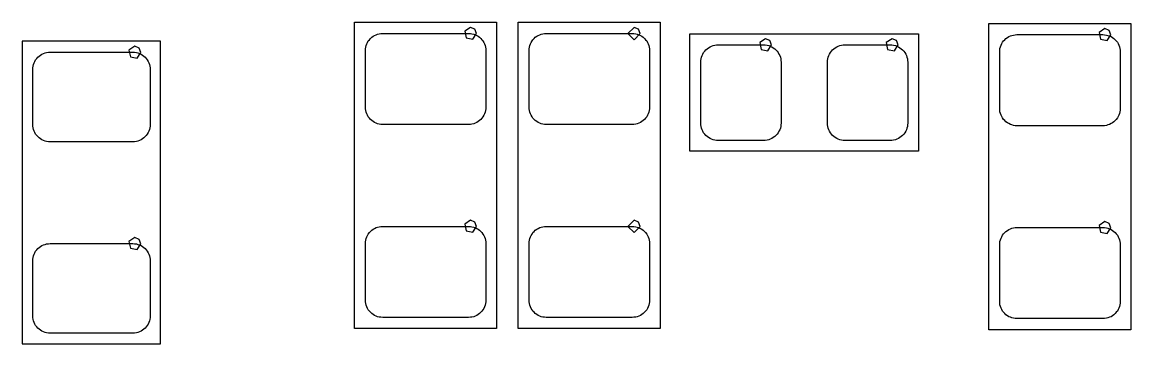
# Model space of a CAD drawing. Extents: x 114 to 258, y 8 to 198.
# Drawn here: x 199.09 to 217.04, y 112.54 to 117.75 of the extents above; entities that cross this region are included whole.
import ezdxf

# ---------------------------------------------------------------- set-up
doc = ezdxf.new("R2010")
doc.units = 0

msp = doc.modelspace()

# ---------------------------------------------------------------- linework, layer by layer
at = {"layer": 'Layer 1', "color": 7}
for points in [[(204.46746, 112.7885), (204.46746, 117.74912)], [(204.46746, 117.74912), (206.7687, 117.74912)], [(206.345282, 117.66497), (206.252894, 117.603238), (206.274571, 117.494259), (206.38355, 117.472582), (206.445282, 117.56497), (206.415993, 117.635681), (206.345282, 117.66497), (206.345282, 117.66497)], [(206.7687, 117.74912), (206.7687, 112.7885)], [(207.11922, 117.74912), (209.41792, 117.74912)], [(207.11922, 112.7885), (207.11922, 117.74912)], [(208.995264, 117.66497), (208.895264, 117.56497), (208.995264, 117.46497), (209.095264, 117.56497), (209.065975, 117.635681), (208.995264, 117.66497), (208.995264, 117.66497)], [(209.41792, 117.74912), (209.41792, 112.7885)], [(214.73922, 112.76818), (214.73922, 117.7288)], [(214.73922, 117.7288), (217.03792, 117.7288)], [(216.615264, 117.644904), (216.522876, 117.583172), (216.544553, 117.474193), (216.653532, 117.452516), (216.715264, 117.544904), (216.685975, 117.615615), (216.615264, 117.644904), (216.615264, 117.644904)], [(217.03792, 117.7288), (217.03792, 112.76818)], [(201.32802, 117.43924), (199.08774, 117.43924)], [(199.08774, 117.43924), (199.08774, 112.53958)], [(201.32802, 112.53958), (201.32802, 117.43924)], [(204.65796, 117.37066), (204.66558, 117.39606)], [(204.66558, 117.39606), (204.67828, 117.42146)], [(204.67828, 117.42146), (204.69098, 117.44432)], [(204.69098, 117.44432), (204.70876, 117.46464)], [(204.70876, 117.46464), (204.72654, 117.48496)], [(204.72654, 117.48496), (204.74686, 117.50528)], [(204.74686, 117.50528), (204.76972, 117.52052)], [(204.76972, 117.52052), (204.79258, 117.53576)], [(204.79258, 117.53576), (204.81798, 117.54592)], [(204.81798, 117.54592), (204.84338, 117.55608)], [(204.84338, 117.55608), (204.86878, 117.56116)], [(204.86878, 117.56116), (204.89672, 117.56624)], [(204.89672, 117.56624), (204.92466, 117.56624)], [(204.92466, 117.56624), (206.31658, 117.56624)], [(206.31658, 117.56624), (206.34452, 117.56624)], [(206.34452, 117.56624), (206.36992, 117.56116)], [(206.36992, 117.56116), (206.39786, 117.55608)], [(206.39786, 117.55608), (206.42326, 117.54592)], [(206.42326, 117.54592), (206.44866, 117.53576)], [(206.44866, 117.53576), (206.47152, 117.52052)], [(206.47152, 117.52052), (206.49438, 117.50528)], [(206.49438, 117.50528), (206.5147, 117.48496)], [(206.5147, 117.48496), (206.53248, 117.46464)], [(206.53248, 117.46464), (206.54772, 117.44432)], [(206.54772, 117.44432), (206.56296, 117.42146)], [(206.56296, 117.42146), (206.57312, 117.39606)], [(206.57312, 117.39606), (206.58328, 117.37066)], [(207.30718, 117.37066), (207.31734, 117.39606)], [(207.31734, 117.39606), (207.3275, 117.42146)], [(207.3275, 117.42146), (207.34274, 117.44432)], [(207.34274, 117.44432), (207.35798, 117.46464)], [(207.35798, 117.46464), (207.37576, 117.48496)], [(207.37576, 117.48496), (207.39608, 117.50528)], [(207.39608, 117.50528), (207.41894, 117.52052)], [(207.41894, 117.52052), (207.4418, 117.53576)], [(207.4418, 117.53576), (207.4672, 117.54592)], [(207.4672, 117.54592), (207.4926, 117.55608)], [(207.4926, 117.55608), (207.518, 117.56116)], [(207.518, 117.56116), (207.54594, 117.56624)], [(207.54594, 117.56624), (207.57388, 117.56624)], [(207.57388, 117.56624), (208.9658, 117.56624)], [(208.9658, 117.56624), (208.99374, 117.56624)], [(208.99374, 117.56624), (209.02168, 117.56116)], [(209.02168, 117.56116), (209.04708, 117.55608)], [(209.04708, 117.55608), (209.07248, 117.54592)], [(209.07248, 117.54592), (209.09788, 117.53576)], [(209.09788, 117.53576), (209.12074, 117.52052)], [(209.12074, 117.52052), (209.1436, 117.50528)], [(209.1436, 117.50528), (209.16392, 117.48496)], [(209.16392, 117.48496), (209.1817, 117.46464)], [(209.1817, 117.46464), (209.19948, 117.44432)], [(209.19948, 117.44432), (209.21218, 117.42146)], [(209.21218, 117.42146), (209.22488, 117.39606)], [(209.22488, 117.39606), (209.2325, 117.37066)], [(209.89798, 117.55862), (213.59876, 117.55862)], [(209.89798, 115.6587), (209.89798, 117.55862)], [(211.121498, 117.479804), (211.02911, 117.418072), (211.050787, 117.309093), (211.159766, 117.287416), (211.221498, 117.379804), (211.192209, 117.450515), (211.121498, 117.479804), (211.121498, 117.479804)], [(213.171278, 117.479804), (213.07889, 117.418072), (213.100567, 117.309093), (213.209546, 117.287416), (213.271278, 117.379804), (213.241989, 117.450515), (213.171278, 117.479804), (213.171278, 117.479804)], [(213.59876, 117.55862), (213.59876, 115.6587)], [(214.93734, 117.37574), (214.9475, 117.40114)], [(214.9475, 117.40114), (214.96274, 117.424)], [(214.96274, 117.424), (214.97798, 117.44686)], [(214.97798, 117.44686), (214.99576, 117.46464)], [(214.99576, 117.46464), (215.01608, 117.48496)], [(215.01608, 117.48496), (215.03894, 117.5002)], [(215.03894, 117.5002), (215.0618, 117.51544)], [(215.0618, 117.51544), (215.0872, 117.5256)], [(215.0872, 117.5256), (215.1126, 117.53576)], [(215.1126, 117.53576), (215.138, 117.54084)], [(215.138, 117.54084), (215.16594, 117.54592)], [(215.16594, 117.54592), (215.19388, 117.54846)], [(215.19388, 117.54846), (216.5858, 117.54846)], [(216.5858, 117.54846), (216.61374, 117.54592)], [(216.61374, 117.54592), (216.64168, 117.54084)], [(216.64168, 117.54084), (216.66708, 117.53576)], [(216.66708, 117.53576), (216.69248, 117.5256)], [(216.69248, 117.5256), (216.71788, 117.51544)], [(216.71788, 117.51544), (216.74074, 117.5002)], [(216.74074, 117.5002), (216.7636, 117.48496)], [(216.7636, 117.48496), (216.78392, 117.46464)], [(216.78392, 117.46464), (216.8017, 117.44686)], [(216.8017, 117.44686), (216.81948, 117.424)], [(216.81948, 117.424), (216.83218, 117.40114)], [(216.83218, 117.40114), (216.84488, 117.37574)], [(199.36206, 117.19794), (199.38492, 117.21572)], [(199.38492, 117.21572), (199.40778, 117.22842)], [(199.40778, 117.22842), (199.43318, 117.24112)], [(199.43318, 117.24112), (199.45858, 117.25128)], [(199.45858, 117.25128), (199.48398, 117.25636)], [(199.48398, 117.25636), (199.51192, 117.26144)], [(199.51192, 117.26144), (199.53986, 117.26144)], [(199.53986, 117.26144), (200.88098, 117.26144)], [(200.909682, 117.359916), (200.817294, 117.298184), (200.838971, 117.189205), (200.94795, 117.167528), (201.009682, 117.259916), (200.980393, 117.330627), (200.909682, 117.359916), (200.909682, 117.359916)], [(200.88098, 117.26144), (200.90892, 117.26144)], [(200.90892, 117.26144), (200.93686, 117.25636)], [(200.93686, 117.25636), (200.96226, 117.25128)], [(200.96226, 117.25128), (200.98766, 117.24112)], [(200.98766, 117.24112), (201.01306, 117.22842)], [(201.01306, 117.22842), (201.03592, 117.21572)], [(201.03592, 117.21572), (201.05878, 117.19794)], [(204.64526, 117.31732), (204.65034, 117.34272)], [(204.64526, 117.28938), (204.64526, 117.31732)], [(204.64526, 116.3699), (204.64526, 117.28938)], [(204.65034, 117.34272), (204.65796, 117.37066)], [(206.58328, 117.37066), (206.5909, 117.34272)], [(206.5909, 117.34272), (206.59344, 117.31732)], [(206.59344, 117.31732), (206.59598, 117.28938)], [(206.59598, 117.28938), (206.59598, 116.3699)], [(207.29448, 117.28938), (207.29702, 117.31732)], [(207.29448, 116.3699), (207.29448, 117.28938)], [(207.29702, 117.31732), (207.29956, 117.34272)], [(207.29956, 117.34272), (207.30718, 117.37066)], [(209.2325, 117.37066), (209.24012, 117.34272)], [(209.24012, 117.34272), (209.24266, 117.31732)], [(209.24266, 117.31732), (209.2452, 117.28938)], [(209.2452, 117.28938), (209.2452, 116.3699)], [(210.0961, 117.2081), (210.1088, 117.2335)], [(210.1088, 117.2335), (210.1215, 117.25636)], [(210.1215, 117.25636), (210.13928, 117.27922)], [(210.13928, 117.27922), (210.15706, 117.29954)], [(210.15706, 117.29954), (210.17738, 117.31732)], [(210.17738, 117.31732), (210.20024, 117.3351)], [(210.20024, 117.3351), (210.22564, 117.3478)], [(210.22564, 117.3478), (210.2485, 117.3605)], [(210.2485, 117.3605), (210.27644, 117.37066)], [(210.27644, 117.37066), (210.30184, 117.37574)], [(210.30184, 117.37574), (210.32978, 117.38082)], [(210.32978, 117.38082), (210.35772, 117.38336)], [(210.35772, 117.38336), (211.09178, 117.38336)], [(211.09178, 117.38336), (211.11972, 117.38082)], [(211.11972, 117.38082), (211.14766, 117.37574)], [(211.14766, 117.37574), (211.1756, 117.37066)], [(211.1756, 117.37066), (211.201, 117.3605)], [(211.201, 117.3605), (211.2264, 117.3478)], [(211.2264, 117.3478), (211.24926, 117.3351)], [(211.24926, 117.3351), (211.27212, 117.31732)], [(211.27212, 117.31732), (211.29244, 117.29954)], [(211.29244, 117.29954), (211.31022, 117.27922)], [(211.31022, 117.27922), (211.328, 117.25636)], [(211.328, 117.25636), (211.3407, 117.2335)], [(211.3407, 117.2335), (211.3534, 117.2081)], [(212.14588, 117.2081), (212.15858, 117.2335)], [(212.15858, 117.2335), (212.17382, 117.25636)], [(212.17382, 117.25636), (212.18906, 117.27922)], [(212.18906, 117.27922), (212.20684, 117.29954)], [(212.20684, 117.29954), (212.2297, 117.31732)], [(212.2297, 117.31732), (212.25002, 117.3351)], [(212.25002, 117.3351), (212.27542, 117.3478)], [(212.27542, 117.3478), (212.30082, 117.3605)], [(212.30082, 117.3605), (212.32622, 117.37066)], [(212.32622, 117.37066), (212.35162, 117.37574)], [(212.35162, 117.37574), (212.37956, 117.38082)], [(212.37956, 117.38082), (212.4075, 117.38336)], [(212.4075, 117.38336), (213.14156, 117.38336)], [(213.14156, 117.38336), (213.1695, 117.38082)], [(213.1695, 117.38082), (213.19744, 117.37574)], [(213.19744, 117.37574), (213.22538, 117.37066)], [(213.22538, 117.37066), (213.25078, 117.3605)], [(213.25078, 117.3605), (213.27618, 117.3478)], [(213.27618, 117.3478), (213.29904, 117.3351)], [(213.29904, 117.3351), (213.3219, 117.31732)], [(213.3219, 117.31732), (213.34222, 117.29954)], [(213.34222, 117.29954), (213.36, 117.27922)], [(213.36, 117.27922), (213.37778, 117.25636)], [(213.37778, 117.25636), (213.39302, 117.2335)], [(213.39302, 117.2335), (213.40318, 117.2081)], [(214.91448, 117.26906), (214.91702, 117.297)], [(214.91448, 116.34958), (214.91448, 117.26906)], [(214.91702, 117.297), (214.91956, 117.3224)], [(214.91956, 117.3224), (214.92718, 117.35034)], [(214.92718, 117.35034), (214.93734, 117.37574)], [(216.84488, 117.37574), (216.8525, 117.35034)], [(216.8525, 117.35034), (216.86012, 117.3224)], [(216.86012, 117.3224), (216.86266, 117.297)], [(216.86266, 117.297), (216.8652, 117.26906)], [(216.8652, 117.26906), (216.8652, 116.34958)], [(199.26046, 117.00998), (199.26554, 117.03792)], [(199.26554, 117.03792), (199.27316, 117.06332)], [(199.27316, 117.06332), (199.28078, 117.09126)], [(199.28078, 117.09126), (199.29348, 117.11412)], [(199.29348, 117.11412), (199.30618, 117.13952)], [(199.30618, 117.13952), (199.32396, 117.15984)], [(199.32396, 117.15984), (199.34174, 117.18016)], [(199.34174, 117.18016), (199.36206, 117.19794)], [(201.05878, 117.19794), (201.0791, 117.18016)], [(201.0791, 117.18016), (201.09688, 117.15984)], [(201.09688, 117.15984), (201.11212, 117.13952)], [(201.11212, 117.13952), (201.12736, 117.11412)], [(201.12736, 117.11412), (201.14006, 117.09126)], [(201.14006, 117.09126), (201.14768, 117.06332)], [(201.14768, 117.06332), (201.1553, 117.03792)], [(201.1553, 117.03792), (201.15784, 117.00998)], [(210.07578, 117.12682), (210.08086, 117.15476)], [(210.07578, 117.09888), (210.07578, 117.12682)], [(210.07578, 116.1159), (210.07578, 117.09888)], [(210.08086, 117.15476), (210.08848, 117.1827)], [(210.08848, 117.1827), (210.0961, 117.2081)], [(211.3534, 117.2081), (211.36356, 117.1827)], [(211.36356, 117.1827), (211.36864, 117.15476)], [(211.36864, 117.15476), (211.37372, 117.12682)], [(211.37372, 117.12682), (211.37626, 117.09888)], [(211.37626, 117.09888), (211.37626, 116.1159)], [(212.12556, 117.12682), (212.13064, 117.15476)], [(212.12556, 117.09888), (212.12556, 117.12682)], [(212.12556, 116.1159), (212.12556, 117.09888)], [(212.13064, 117.15476), (212.13826, 117.1827)], [(212.13826, 117.1827), (212.14588, 117.2081)], [(213.40318, 117.2081), (213.41334, 117.1827)], [(213.41334, 117.1827), (213.42096, 117.15476)], [(213.42096, 117.15476), (213.4235, 117.12682)], [(213.4235, 117.12682), (213.42604, 117.09888)], [(213.42604, 117.09888), (213.42604, 116.1159)], [(199.26046, 116.98458), (199.26046, 117.00998)], [(199.26046, 116.0905), (199.26046, 116.98458)], [(201.15784, 117.00998), (201.16038, 116.98458)], [(201.16038, 116.98458), (201.16038, 116.0905)], [(204.64526, 116.3445), (204.64526, 116.3699)], [(204.65034, 116.31656), (204.64526, 116.3445)], [(206.59344, 116.3445), (206.5909, 116.31656)], [(206.59598, 116.3699), (206.59344, 116.3445)], [(207.29702, 116.3445), (207.29448, 116.3699)], [(207.29956, 116.31656), (207.29702, 116.3445)], [(209.24266, 116.3445), (209.24012, 116.31656)], [(209.2452, 116.3699), (209.24266, 116.3445)], [(214.91702, 116.32418), (214.91448, 116.34958)], [(214.91956, 116.29624), (214.91702, 116.32418)], [(216.86266, 116.32418), (216.86012, 116.29624)], [(216.8652, 116.34958), (216.86266, 116.32418)], [(204.65796, 116.29116), (204.65034, 116.31656)], [(204.66558, 116.26322), (204.65796, 116.29116)], [(204.67828, 116.24036), (204.66558, 116.26322)], [(204.69098, 116.21496), (204.67828, 116.24036)], [(204.70876, 116.19464), (204.69098, 116.21496)], [(204.72654, 116.17432), (204.70876, 116.19464)], [(204.74686, 116.15654), (204.72654, 116.17432)], [(204.76972, 116.13876), (204.74686, 116.15654)], [(204.79258, 116.12606), (204.76972, 116.13876)], [(206.47152, 116.13876), (206.44866, 116.12606)], [(206.49438, 116.15654), (206.47152, 116.13876)], [(206.5147, 116.17432), (206.49438, 116.15654)], [(206.53248, 116.19464), (206.5147, 116.17432)], [(206.54772, 116.21496), (206.53248, 116.19464)], [(206.56296, 116.24036), (206.54772, 116.21496)], [(206.57312, 116.26322), (206.56296, 116.24036)], [(206.58328, 116.29116), (206.57312, 116.26322)], [(206.5909, 116.31656), (206.58328, 116.29116)], [(207.30718, 116.29116), (207.29956, 116.31656)], [(207.31734, 116.26322), (207.30718, 116.29116)], [(207.3275, 116.24036), (207.31734, 116.26322)], [(207.34274, 116.21496), (207.3275, 116.24036)], [(207.35798, 116.19464), (207.34274, 116.21496)], [(207.37576, 116.17432), (207.35798, 116.19464)], [(207.39608, 116.15654), (207.37576, 116.17432)], [(207.41894, 116.13876), (207.39608, 116.15654)], [(207.4418, 116.12606), (207.41894, 116.13876)], [(209.12074, 116.13876), (209.09788, 116.12606)], [(209.1436, 116.15654), (209.12074, 116.13876)], [(209.16392, 116.17432), (209.1436, 116.15654)], [(209.1817, 116.19464), (209.16392, 116.17432)], [(209.19948, 116.21496), (209.1817, 116.19464)], [(209.21218, 116.24036), (209.19948, 116.21496)], [(209.22488, 116.26322), (209.21218, 116.24036)], [(209.2325, 116.29116), (209.22488, 116.26322)], [(209.24012, 116.31656), (209.2325, 116.29116)], [(214.92718, 116.27084), (214.91956, 116.29624)], [(214.93734, 116.24544), (214.92718, 116.27084)], [(214.9475, 116.22004), (214.93734, 116.24544)], [(214.96274, 116.19718), (214.9475, 116.22004)], [(214.97798, 116.17432), (214.96274, 116.19718)], [(214.99576, 116.154), (214.97798, 116.17432)], [(215.01608, 116.13622), (214.99576, 116.154)], [(216.78392, 116.154), (216.7636, 116.13622)], [(216.8017, 116.17432), (216.78392, 116.154)], [(216.81948, 116.19718), (216.8017, 116.17432)], [(216.83218, 116.22004), (216.81948, 116.19718)], [(216.84488, 116.24544), (216.83218, 116.22004)], [(216.8525, 116.27084), (216.84488, 116.24544)], [(216.86012, 116.29624), (216.8525, 116.27084)], [(199.26046, 116.0651), (199.26046, 116.0905)], [(199.26554, 116.03716), (199.26046, 116.0651)], [(199.27316, 116.00922), (199.26554, 116.03716)], [(199.28078, 115.98382), (199.27316, 116.00922)], [(199.29348, 115.96096), (199.28078, 115.98382)], [(199.30618, 115.93556), (199.29348, 115.96096)], [(201.12736, 115.96096), (201.11212, 115.93556)], [(201.14006, 115.98382), (201.12736, 115.96096)], [(201.14768, 116.00922), (201.14006, 115.98382)], [(201.1553, 116.03716), (201.14768, 116.00922)], [(201.15784, 116.0651), (201.1553, 116.03716)], [(201.16038, 116.0905), (201.15784, 116.0651)], [(204.81798, 116.11336), (204.79258, 116.12606)], [(204.84338, 116.1032), (204.81798, 116.11336)], [(204.86878, 116.09812), (204.84338, 116.1032)], [(204.89672, 116.09304), (204.86878, 116.09812)], [(204.92466, 116.09304), (204.89672, 116.09304)], [(206.31658, 116.09304), (204.92466, 116.09304)], [(206.34452, 116.09304), (206.31658, 116.09304)], [(206.36992, 116.09812), (206.34452, 116.09304)], [(206.39786, 116.1032), (206.36992, 116.09812)], [(206.42326, 116.11336), (206.39786, 116.1032)], [(206.44866, 116.12606), (206.42326, 116.11336)], [(207.4672, 116.11336), (207.4418, 116.12606)], [(207.4926, 116.1032), (207.4672, 116.11336)], [(207.518, 116.09812), (207.4926, 116.1032)], [(207.54594, 116.09304), (207.518, 116.09812)], [(207.57388, 116.09304), (207.54594, 116.09304)], [(208.9658, 116.09304), (207.57388, 116.09304)], [(208.99374, 116.09304), (208.9658, 116.09304)], [(209.02168, 116.09812), (208.99374, 116.09304)], [(209.04708, 116.1032), (209.02168, 116.09812)], [(209.07248, 116.11336), (209.04708, 116.1032)], [(209.09788, 116.12606), (209.07248, 116.11336)], [(210.07578, 116.08796), (210.07578, 116.1159)], [(210.08086, 116.06002), (210.07578, 116.08796)], [(210.08848, 116.03208), (210.08086, 116.06002)], [(210.0961, 116.00668), (210.08848, 116.03208)], [(210.1088, 115.98128), (210.0961, 116.00668)], [(210.1215, 115.95842), (210.1088, 115.98128)], [(210.13928, 115.93556), (210.1215, 115.95842)], [(211.328, 115.95842), (211.31022, 115.93556)], [(211.3407, 115.98128), (211.328, 115.95842)], [(211.3534, 116.00668), (211.3407, 115.98128)], [(211.36356, 116.03208), (211.3534, 116.00668)], [(211.36864, 116.06002), (211.36356, 116.03208)], [(211.37372, 116.08796), (211.36864, 116.06002)], [(211.37626, 116.1159), (211.37372, 116.08796)], [(212.12556, 116.08796), (212.12556, 116.1159)], [(212.13064, 116.06002), (212.12556, 116.08796)], [(212.13826, 116.03208), (212.13064, 116.06002)], [(212.14588, 116.00668), (212.13826, 116.03208)], [(212.15858, 115.98128), (212.14588, 116.00668)], [(212.17382, 115.95842), (212.15858, 115.98128)], [(212.18906, 115.93556), (212.17382, 115.95842)], [(213.37778, 115.95842), (213.36, 115.93556)], [(213.39302, 115.98128), (213.37778, 115.95842)], [(213.40318, 116.00668), (213.39302, 115.98128)], [(213.41334, 116.03208), (213.40318, 116.00668)], [(213.42096, 116.06002), (213.41334, 116.03208)], [(213.4235, 116.08796), (213.42096, 116.06002)], [(213.42604, 116.1159), (213.4235, 116.08796)], [(215.03894, 116.11844), (215.01608, 116.13622)], [(215.0618, 116.10574), (215.03894, 116.11844)], [(215.0872, 116.09304), (215.0618, 116.10574)], [(215.1126, 116.08542), (215.0872, 116.09304)], [(215.138, 116.0778), (215.1126, 116.08542)], [(215.16594, 116.07272), (215.138, 116.0778)], [(215.19388, 116.07272), (215.16594, 116.07272)], [(216.5858, 116.07272), (215.19388, 116.07272)], [(216.61374, 116.07272), (216.5858, 116.07272)], [(216.64168, 116.0778), (216.61374, 116.07272)], [(216.66708, 116.08542), (216.64168, 116.0778)], [(216.69248, 116.09304), (216.66708, 116.08542)], [(216.71788, 116.10574), (216.69248, 116.09304)], [(216.74074, 116.11844), (216.71788, 116.10574)], [(216.7636, 116.13622), (216.74074, 116.11844)], [(199.32396, 115.91524), (199.30618, 115.93556)], [(199.34174, 115.89492), (199.32396, 115.91524)], [(199.36206, 115.8746), (199.34174, 115.89492)], [(199.38492, 115.85936), (199.36206, 115.8746)], [(199.40778, 115.84412), (199.38492, 115.85936)], [(199.43318, 115.83396), (199.40778, 115.84412)], [(199.45858, 115.8238), (199.43318, 115.83396)], [(199.48398, 115.81872), (199.45858, 115.8238)], [(199.51192, 115.81364), (199.48398, 115.81872)], [(199.53986, 115.81364), (199.51192, 115.81364)], [(200.88098, 115.81364), (199.53986, 115.81364)], [(200.90892, 115.81364), (200.88098, 115.81364)], [(200.93686, 115.81872), (200.90892, 115.81364)], [(200.96226, 115.8238), (200.93686, 115.81872)], [(200.98766, 115.83396), (200.96226, 115.8238)], [(201.01306, 115.84412), (200.98766, 115.83396)], [(201.03592, 115.85936), (201.01306, 115.84412)], [(201.05878, 115.8746), (201.03592, 115.85936)], [(201.0791, 115.89492), (201.05878, 115.8746)], [(201.09688, 115.91524), (201.0791, 115.89492)], [(201.11212, 115.93556), (201.09688, 115.91524)], [(210.15706, 115.91524), (210.13928, 115.93556)], [(210.17738, 115.89746), (210.15706, 115.91524)], [(210.20024, 115.87968), (210.17738, 115.89746)], [(210.22564, 115.86698), (210.20024, 115.87968)], [(210.2485, 115.85428), (210.22564, 115.86698)], [(210.27644, 115.84412), (210.2485, 115.85428)], [(210.30184, 115.83904), (210.27644, 115.84412)], [(210.32978, 115.83396), (210.30184, 115.83904)], [(210.35772, 115.83142), (210.32978, 115.83396)], [(211.09178, 115.83142), (210.35772, 115.83142)], [(211.11972, 115.83396), (211.09178, 115.83142)], [(211.14766, 115.83904), (211.11972, 115.83396)], [(211.1756, 115.84412), (211.14766, 115.83904)], [(211.201, 115.85428), (211.1756, 115.84412)], [(211.2264, 115.86698), (211.201, 115.85428)], [(211.24926, 115.87968), (211.2264, 115.86698)], [(211.27212, 115.89746), (211.24926, 115.87968)], [(211.29244, 115.91524), (211.27212, 115.89746)], [(211.31022, 115.93556), (211.29244, 115.91524)], [(212.20684, 115.91524), (212.18906, 115.93556)], [(212.2297, 115.89746), (212.20684, 115.91524)], [(212.25002, 115.87968), (212.2297, 115.89746)], [(212.27542, 115.86698), (212.25002, 115.87968)], [(212.30082, 115.85428), (212.27542, 115.86698)], [(212.32622, 115.84412), (212.30082, 115.85428)], [(212.35162, 115.83904), (212.32622, 115.84412)], [(212.37956, 115.83396), (212.35162, 115.83904)], [(212.4075, 115.83142), (212.37956, 115.83396)], [(213.14156, 115.83142), (212.4075, 115.83142)], [(213.1695, 115.83396), (213.14156, 115.83142)], [(213.19744, 115.83904), (213.1695, 115.83396)], [(213.22538, 115.84412), (213.19744, 115.83904)], [(213.25078, 115.85428), (213.22538, 115.84412)], [(213.27618, 115.86698), (213.25078, 115.85428)], [(213.29904, 115.87968), (213.27618, 115.86698)], [(213.3219, 115.89746), (213.29904, 115.87968)], [(213.34222, 115.91524), (213.3219, 115.89746)], [(213.36, 115.93556), (213.34222, 115.91524)], [(213.59876, 115.6587), (209.89798, 115.6587)], [(206.345282, 114.540008), (206.252894, 114.478276), (206.274571, 114.369297), (206.38355, 114.34762), (206.445282, 114.440008), (206.415993, 114.510719), (206.345282, 114.540008), (206.345282, 114.540008)], [(208.995264, 114.540008), (208.895264, 114.440008), (208.995264, 114.340008), (209.095264, 114.440008), (209.065975, 114.510719), (208.995264, 114.540008), (208.995264, 114.540008)], [(204.70876, 114.34044), (204.72654, 114.36076)], [(204.72654, 114.36076), (204.74686, 114.37854)], [(204.74686, 114.37854), (204.76972, 114.39632)], [(204.76972, 114.39632), (204.79258, 114.40902)], [(204.79258, 114.40902), (204.81798, 114.42172)], [(204.81798, 114.42172), (204.84338, 114.42934)], [(204.84338, 114.42934), (204.86878, 114.43696)], [(204.86878, 114.43696), (204.89672, 114.44204)], [(204.89672, 114.44204), (204.92466, 114.44204)], [(204.92466, 114.44204), (206.31658, 114.44204)], [(206.31658, 114.44204), (206.34452, 114.44204)], [(206.34452, 114.44204), (206.36992, 114.43696)], [(206.36992, 114.43696), (206.39786, 114.42934)], [(206.39786, 114.42934), (206.42326, 114.42172)], [(206.42326, 114.42172), (206.44866, 114.40902)], [(206.44866, 114.40902), (206.47152, 114.39632)], [(206.47152, 114.39632), (206.49438, 114.37854)], [(206.49438, 114.37854), (206.5147, 114.36076)], [(206.5147, 114.36076), (206.53248, 114.34044)], [(207.35798, 114.34044), (207.37576, 114.36076)], [(207.37576, 114.36076), (207.39608, 114.37854)], [(207.39608, 114.37854), (207.41894, 114.39632)], [(207.41894, 114.39632), (207.4418, 114.40902)], [(207.4418, 114.40902), (207.4672, 114.42172)], [(207.4672, 114.42172), (207.4926, 114.42934)], [(207.4926, 114.42934), (207.518, 114.43696)], [(207.518, 114.43696), (207.54594, 114.44204)], [(207.54594, 114.44204), (207.57388, 114.44204)], [(207.57388, 114.44204), (208.9658, 114.44204)], [(208.9658, 114.44204), (208.99374, 114.44204)], [(208.99374, 114.44204), (209.02168, 114.43696)], [(209.02168, 114.43696), (209.04708, 114.42934)], [(209.04708, 114.42934), (209.07248, 114.42172)], [(209.07248, 114.42172), (209.09788, 114.40902)], [(209.09788, 114.40902), (209.12074, 114.39632)], [(209.12074, 114.39632), (209.1436, 114.37854)], [(209.1436, 114.37854), (209.16392, 114.36076)], [(209.16392, 114.36076), (209.1817, 114.34044)], [(214.99576, 114.34044), (215.01608, 114.35822)], [(215.01608, 114.35822), (215.03894, 114.376)], [(215.03894, 114.376), (215.0618, 114.3887)], [(215.0618, 114.3887), (215.0872, 114.4014)], [(215.0872, 114.4014), (215.1126, 114.41156)], [(215.1126, 114.41156), (215.138, 114.41664)], [(215.138, 114.41664), (215.16594, 114.42172)], [(215.16594, 114.42172), (215.19388, 114.42172)], [(215.19388, 114.42172), (216.5858, 114.42172)], [(216.615264, 114.519942), (216.522876, 114.45821), (216.544553, 114.349231), (216.653532, 114.327554), (216.715264, 114.419942), (216.685975, 114.490653), (216.615264, 114.519942), (216.615264, 114.519942)], [(216.5858, 114.42172), (216.61374, 114.42172)], [(216.61374, 114.42172), (216.64168, 114.41664)], [(216.64168, 114.41664), (216.66708, 114.41156)], [(216.66708, 114.41156), (216.69248, 114.4014)], [(216.69248, 114.4014), (216.71788, 114.3887)], [(216.71788, 114.3887), (216.74074, 114.376)], [(216.74074, 114.376), (216.7636, 114.35822)], [(216.7636, 114.35822), (216.78392, 114.34044)], [(200.909682, 114.259846), (200.817294, 114.198114), (200.838971, 114.089135), (200.94795, 114.067458), (201.009682, 114.159846), (200.980393, 114.230557), (200.909682, 114.259846), (200.909682, 114.259846)], [(204.64526, 114.19058), (204.65034, 114.21852)], [(204.64526, 114.16518), (204.64526, 114.19058)], [(204.64526, 113.2457), (204.64526, 114.16518)], [(204.65034, 114.21852), (204.65796, 114.24392)], [(204.65796, 114.24392), (204.66558, 114.27186)], [(204.66558, 114.27186), (204.67828, 114.29472)], [(204.67828, 114.29472), (204.69098, 114.31758)], [(204.69098, 114.31758), (204.70876, 114.34044)], [(206.53248, 114.34044), (206.54772, 114.31758)], [(206.54772, 114.31758), (206.56296, 114.29472)], [(206.56296, 114.29472), (206.57312, 114.27186)], [(206.57312, 114.27186), (206.58328, 114.24392)], [(206.58328, 114.24392), (206.5909, 114.21852)], [(206.5909, 114.21852), (206.59344, 114.19058)], [(206.59344, 114.19058), (206.59598, 114.16518)], [(206.59598, 114.16518), (206.59598, 113.2457)], [(207.29448, 114.16518), (207.29702, 114.19058)], [(207.29448, 113.2457), (207.29448, 114.16518)], [(207.29702, 114.19058), (207.29956, 114.21852)], [(207.29956, 114.21852), (207.30718, 114.24392)], [(207.30718, 114.24392), (207.31734, 114.27186)], [(207.31734, 114.27186), (207.3275, 114.29472)], [(207.3275, 114.29472), (207.34274, 114.31758)], [(207.34274, 114.31758), (207.35798, 114.34044)], [(209.1817, 114.34044), (209.19948, 114.31758)], [(209.19948, 114.31758), (209.21218, 114.29472)], [(209.21218, 114.29472), (209.22488, 114.27186)], [(209.22488, 114.27186), (209.2325, 114.24392)], [(209.2325, 114.24392), (209.24012, 114.21852)], [(209.24012, 114.21852), (209.24266, 114.19058)], [(209.24266, 114.19058), (209.2452, 114.16518)], [(209.2452, 114.16518), (209.2452, 113.2457)], [(214.91448, 114.14486), (214.91702, 114.17026)], [(214.91702, 114.17026), (214.91956, 114.1982)], [(214.91956, 114.1982), (214.92718, 114.22614)], [(214.92718, 114.22614), (214.93734, 114.25154)], [(214.93734, 114.25154), (214.9475, 114.2744)], [(214.9475, 114.2744), (214.96274, 114.2998)], [(214.96274, 114.2998), (214.97798, 114.32012)], [(214.97798, 114.32012), (214.99576, 114.34044)], [(216.78392, 114.34044), (216.8017, 114.32012)], [(216.8017, 114.32012), (216.81948, 114.2998)], [(216.81948, 114.2998), (216.83218, 114.2744)], [(216.83218, 114.2744), (216.84488, 114.25154)], [(216.84488, 114.25154), (216.8525, 114.22614)], [(216.8525, 114.22614), (216.86012, 114.1982)], [(216.86012, 114.1982), (216.86266, 114.17026)], [(216.86266, 114.17026), (216.8652, 114.14486)], [(199.27316, 113.96452), (199.28078, 113.98992)], [(199.28078, 113.98992), (199.29348, 114.01532)], [(199.29348, 114.01532), (199.30618, 114.03818)], [(199.30618, 114.03818), (199.32396, 114.06104)], [(199.32396, 114.06104), (199.34174, 114.08136)], [(199.34174, 114.08136), (199.36206, 114.09914)], [(199.36206, 114.09914), (199.38492, 114.11438)], [(199.38492, 114.11438), (199.40778, 114.12962)], [(199.40778, 114.12962), (199.43318, 114.14232)], [(199.43318, 114.14232), (199.45858, 114.14994)], [(199.45858, 114.14994), (199.48398, 114.15756)], [(199.48398, 114.15756), (199.51192, 114.1601)], [(199.51192, 114.1601), (199.53986, 114.16264)], [(199.53986, 114.16264), (200.88098, 114.16264)], [(200.88098, 114.16264), (200.90892, 114.1601)], [(200.90892, 114.1601), (200.93686, 114.15756)], [(200.93686, 114.15756), (200.96226, 114.14994)], [(200.96226, 114.14994), (200.98766, 114.14232)], [(200.98766, 114.14232), (201.01306, 114.12962)], [(201.01306, 114.12962), (201.03592, 114.11438)], [(201.03592, 114.11438), (201.05878, 114.09914)], [(201.05878, 114.09914), (201.0791, 114.08136)], [(201.0791, 114.08136), (201.09688, 114.06104)], [(201.09688, 114.06104), (201.11212, 114.03818)], [(201.11212, 114.03818), (201.12736, 114.01532)], [(201.12736, 114.01532), (201.14006, 113.98992)], [(201.14006, 113.98992), (201.14768, 113.96452)], [(214.91448, 113.22538), (214.91448, 114.14486)], [(216.8652, 114.14486), (216.8652, 113.22538)], [(199.26046, 113.91118), (199.26554, 113.93912)], [(199.26046, 113.88324), (199.26046, 113.91118)], [(199.26046, 112.9917), (199.26046, 113.88324)], [(199.26554, 113.93912), (199.27316, 113.96452)], [(201.14768, 113.96452), (201.1553, 113.93912)], [(201.1553, 113.93912), (201.15784, 113.91118)], [(201.15784, 113.91118), (201.16038, 113.88324)], [(201.16038, 113.88324), (201.16038, 112.9917)], [(204.64526, 113.21776), (204.64526, 113.2457)], [(204.65034, 113.19236), (204.64526, 113.21776)], [(204.65796, 113.16442), (204.65034, 113.19236)], [(204.66558, 113.13902), (204.65796, 113.16442)], [(204.67828, 113.11362), (204.66558, 113.13902)], [(204.69098, 113.09076), (204.67828, 113.11362)], [(204.70876, 113.0679), (204.69098, 113.09076)], [(206.54772, 113.09076), (206.53248, 113.0679)], [(206.56296, 113.11362), (206.54772, 113.09076)], [(206.57312, 113.13902), (206.56296, 113.11362)], [(206.58328, 113.16442), (206.57312, 113.13902)], [(206.5909, 113.19236), (206.58328, 113.16442)], [(206.59344, 113.21776), (206.5909, 113.19236)], [(206.59598, 113.2457), (206.59344, 113.21776)], [(207.29702, 113.21776), (207.29448, 113.2457)], [(207.29956, 113.19236), (207.29702, 113.21776)], [(207.30718, 113.16442), (207.29956, 113.19236)], [(207.31734, 113.13902), (207.30718, 113.16442)], [(207.3275, 113.11362), (207.31734, 113.13902)], [(207.34274, 113.09076), (207.3275, 113.11362)], [(207.35798, 113.0679), (207.34274, 113.09076)], [(209.19948, 113.09076), (209.1817, 113.0679)], [(209.21218, 113.11362), (209.19948, 113.09076)], [(209.22488, 113.13902), (209.21218, 113.11362)], [(209.2325, 113.16442), (209.22488, 113.13902)], [(209.24012, 113.19236), (209.2325, 113.16442)], [(209.24266, 113.21776), (209.24012, 113.19236)], [(209.2452, 113.2457), (209.24266, 113.21776)], [(214.91702, 113.19744), (214.91448, 113.22538)], [(214.91956, 113.17204), (214.91702, 113.19744)], [(214.92718, 113.1441), (214.91956, 113.17204)], [(214.93734, 113.1187), (214.92718, 113.1441)], [(214.9475, 113.0933), (214.93734, 113.1187)], [(214.96274, 113.07044), (214.9475, 113.0933)], [(216.83218, 113.0933), (216.81948, 113.07044)], [(216.84488, 113.1187), (216.83218, 113.0933)], [(216.8525, 113.1441), (216.84488, 113.1187)], [(216.86012, 113.17204), (216.8525, 113.1441)], [(216.86266, 113.19744), (216.86012, 113.17204)], [(216.8652, 113.22538), (216.86266, 113.19744)], [(199.26046, 112.96376), (199.26046, 112.9917)], [(199.26554, 112.93582), (199.26046, 112.96376)], [(199.27316, 112.91042), (199.26554, 112.93582)], [(199.28078, 112.88502), (199.27316, 112.91042)], [(201.14768, 112.91042), (201.14006, 112.88502)], [(201.1553, 112.93582), (201.14768, 112.91042)], [(201.15784, 112.96376), (201.1553, 112.93582)], [(201.16038, 112.9917), (201.15784, 112.96376)], [(204.72654, 113.05012), (204.70876, 113.0679)], [(204.74686, 113.0298), (204.72654, 113.05012)], [(204.76972, 113.01456), (204.74686, 113.0298)], [(204.79258, 112.99932), (204.76972, 113.01456)], [(204.81798, 112.98916), (204.79258, 112.99932)], [(204.84338, 112.979), (204.81798, 112.98916)], [(204.86878, 112.97392), (204.84338, 112.979)], [(204.89672, 112.96884), (204.86878, 112.97392)], [(204.92466, 112.9663), (204.89672, 112.96884)], [(206.31658, 112.9663), (204.92466, 112.9663)], [(206.34452, 112.96884), (206.31658, 112.9663)], [(206.36992, 112.97392), (206.34452, 112.96884)], [(206.39786, 112.979), (206.36992, 112.97392)], [(206.42326, 112.98916), (206.39786, 112.979)], [(206.44866, 112.99932), (206.42326, 112.98916)], [(206.47152, 113.01456), (206.44866, 112.99932)], [(206.49438, 113.0298), (206.47152, 113.01456)], [(206.5147, 113.05012), (206.49438, 113.0298)], [(206.53248, 113.0679), (206.5147, 113.05012)], [(207.37576, 113.05012), (207.35798, 113.0679)], [(207.39608, 113.0298), (207.37576, 113.05012)], [(207.41894, 113.01456), (207.39608, 113.0298)], [(207.4418, 112.99932), (207.41894, 113.01456)], [(207.4672, 112.98916), (207.4418, 112.99932)], [(207.4926, 112.979), (207.4672, 112.98916)], [(207.518, 112.97392), (207.4926, 112.979)], [(207.54594, 112.96884), (207.518, 112.97392)], [(207.57388, 112.9663), (207.54594, 112.96884)], [(208.9658, 112.9663), (207.57388, 112.9663)], [(208.99374, 112.96884), (208.9658, 112.9663)], [(209.02168, 112.97392), (208.99374, 112.96884)], [(209.04708, 112.979), (209.02168, 112.97392)], [(209.07248, 112.98916), (209.04708, 112.979)], [(209.09788, 112.99932), (209.07248, 112.98916)], [(209.12074, 113.01456), (209.09788, 112.99932)], [(209.1436, 113.0298), (209.12074, 113.01456)], [(209.16392, 113.05012), (209.1436, 113.0298)], [(209.1817, 113.0679), (209.16392, 113.05012)], [(214.97798, 113.05012), (214.96274, 113.07044)], [(214.99576, 113.0298), (214.97798, 113.05012)], [(215.01608, 113.00948), (214.99576, 113.0298)], [(215.03894, 112.99424), (215.01608, 113.00948)], [(215.0618, 112.979), (215.03894, 112.99424)], [(215.0872, 112.96884), (215.0618, 112.979)], [(215.1126, 112.95868), (215.0872, 112.96884)], [(215.138, 112.9536), (215.1126, 112.95868)], [(215.16594, 112.94852), (215.138, 112.9536)], [(215.19388, 112.94852), (215.16594, 112.94852)], [(216.5858, 112.94852), (215.19388, 112.94852)], [(216.61374, 112.94852), (216.5858, 112.94852)], [(216.64168, 112.9536), (216.61374, 112.94852)], [(216.66708, 112.95868), (216.64168, 112.9536)], [(216.69248, 112.96884), (216.66708, 112.95868)], [(216.71788, 112.979), (216.69248, 112.96884)], [(216.74074, 112.99424), (216.71788, 112.979)], [(216.7636, 113.00948), (216.74074, 112.99424)], [(216.78392, 113.0298), (216.7636, 113.00948)], [(216.8017, 113.05012), (216.78392, 113.0298)], [(216.81948, 113.07044), (216.8017, 113.05012)], [(199.29348, 112.85962), (199.28078, 112.88502)], [(199.30618, 112.83676), (199.29348, 112.85962)], [(199.32396, 112.8139), (199.30618, 112.83676)], [(199.34174, 112.79358), (199.32396, 112.8139)], [(199.36206, 112.7758), (199.34174, 112.79358)], [(199.38492, 112.76056), (199.36206, 112.7758)], [(199.40778, 112.74532), (199.38492, 112.76056)], [(199.43318, 112.73262), (199.40778, 112.74532)], [(199.45858, 112.725), (199.43318, 112.73262)], [(200.98766, 112.73262), (200.96226, 112.725)], [(201.01306, 112.74532), (200.98766, 112.73262)], [(201.03592, 112.76056), (201.01306, 112.74532)], [(201.05878, 112.7758), (201.03592, 112.76056)], [(201.0791, 112.79358), (201.05878, 112.7758)], [(201.09688, 112.8139), (201.0791, 112.79358)], [(201.11212, 112.83676), (201.09688, 112.8139)], [(201.12736, 112.85962), (201.11212, 112.83676)], [(201.14006, 112.88502), (201.12736, 112.85962)], [(206.7687, 112.7885), (204.46746, 112.7885)], [(209.41792, 112.7885), (207.11922, 112.7885)], [(217.03792, 112.76818), (214.73922, 112.76818)], [(199.48398, 112.71738), (199.45858, 112.725)], [(199.51192, 112.71484), (199.48398, 112.71738)], [(199.53986, 112.7123), (199.51192, 112.71484)], [(200.88098, 112.7123), (199.53986, 112.7123)], [(200.90892, 112.71484), (200.88098, 112.7123)], [(200.93686, 112.71738), (200.90892, 112.71484)], [(200.96226, 112.725), (200.93686, 112.71738)], [(199.08774, 112.53958), (201.32802, 112.53958)]]:
    msp.add_lwpolyline(points, dxfattribs=at)

doc.saveas('drawing.dxf')
